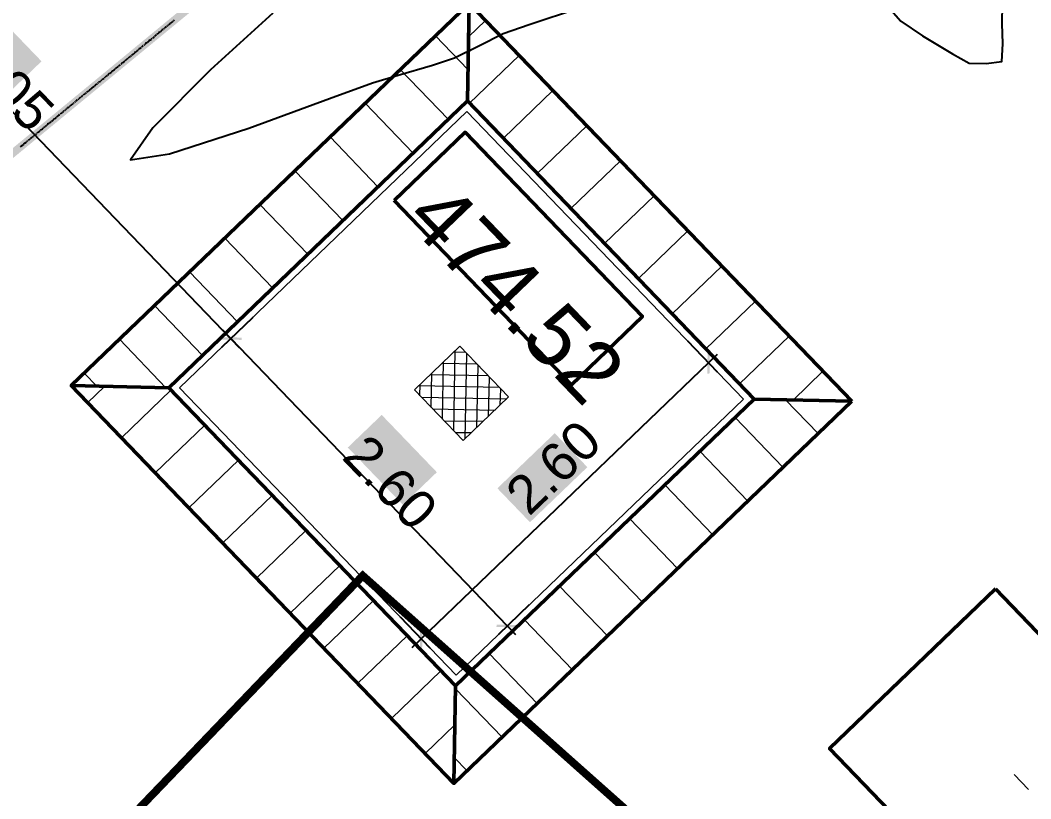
# Model space of a CAD drawing. Header units: metres. Extents: x 2687650.8 to 2687727.1, y 1234407.3 to 1234484.3.
# Drawn here: x 2687674.6 to 2687681.19, y 1234446.2 to 1234451.28 of the extents above; entities that cross this region are included whole.
import ezdxf

# ---------------------------------------------------------------- set-up
doc = ezdxf.new("R2010")
doc.units = ezdxf.units.M
for name, color, linetype in [('PDF_0', 7, 'Continuous'), ('PDF_A-KOTEN', 7, 'Continuous'), ('PDF_A__BEML', 7, 'Continuous'), ('PDF_AV_01211-Bobe-Gebaeude', 7, 'Continuous'), ('PDF_E_BETON', 7, 'Continuous'), ('PDF_S_1_ACHSEN', 7, 'Continuous'), ('PDF_Text', 7, 'Continuous')]:
    doc.layers.add(name, color=color, linetype=linetype)
for name, color, linetype, true_color in [('PDF_016_0Raumstempel-RAUM-ZONE Kontur', 7, 'Continuous', 0x7f7f7f), ('PDF_211_Korrex.211 Bauteilschraffuren', 7, 'Continuous', 0x7f7f7f), ('PDF_3D_Kurven-Nebenhoehen', 7, 'Continuous', 0xdda500), ('PDF_AV_01234-Bobe-Gartenanlage', 7, 'Continuous', 0xfdfdfd)]:
    doc.layers.add(name, color=color, linetype=linetype, true_color=true_color)
doc.styles.add('PDF Arial', font='arial.ttf')

# ---------------------------------------------------------------- blocks, each defined once
blk = doc.blocks.new('A$C1c84ec86')
at = {"layer": 'PDF_0', "transparency": 33554559}
for points in [[(2279.69, 1735.27), (2280.75, 1736.33), (2270.8, 1746.28), (2269.74, 1745.22)], [(2043.47, 1521.7), (2053.41, 1531.65), (2052.36, 1532.71), (2042.41, 1522.76)], [(2302.55, 1522.76), (2303.61, 1521.7), (2313.56, 1531.65), (2312.5, 1532.71)], [(2270.8, 1486.35), (2269.74, 1485.29), (2279.69, 1475.34), (2280.75, 1476.4)]]:
    blk.add_hatch(color=256, dxfattribs=at).paths.add_polyline_path(points)
at = {"layer": 'PDF_A__BEML', "true_color": 0xffffff, "transparency": 33554559}
for points in [[(2238.84, 1584.78), (2269.53, 1584.78), (2269.53, 1636.64), (2238.84, 1636.64)], [(1771.47, 1563.61), (1771.47, 1532.92), (1832.01, 1532.92), (1832.01, 1563.61)], [(2152.05, 1563.61), (2152.05, 1532.92), (2203.91, 1532.92), (2203.91, 1563.61)]]:
    blk.add_hatch(color=7, dxfattribs=at).paths.add_polyline_path(points)
at = {"layer": 'PDF_AV_01211-Bobe-Gebaeude', "transparency": 33554559}
blk.add_hatch(color=256, dxfattribs=at).paths.add_polyline_path([(1820.15, 993.16), (1825.23, 992.73), (1917.52, 2195.66), (1912.02, 2191)])
at = {"layer": 'PDF_016_0Raumstempel-RAUM-ZONE Kontur', "lineweight": 18}
blk.add_lwpolyline([(2155.02, 1631.34), (2200.95, 1631.34), (2200.95, 1590.28), (2155.02, 1590.28)], close=True, dxfattribs=at)
at = {"layer": 'PDF_211_Korrex.211 Bauteilschraffuren', "lineweight": 18}
for points in [[(2155.02, 1626.05), (2160.31, 1631.34)], [(2155.02, 1615.47), (2170.89, 1631.34)], [(2155.02, 1604.88), (2181.48, 1631.34)], [(2155.02, 1594.3), (2192.06, 1631.34)], [(2161.58, 1590.28), (2200.95, 1629.65)], [(2200.95, 1591.97), (2161.79, 1631.34)], [(2200.95, 1602.56), (2172.37, 1631.34)], [(2200.95, 1613.14), (2182.96, 1631.34)], [(2200.95, 1623.72), (2193.54, 1631.34)], [(2192.06, 1590.28), (2155.02, 1627.32)], [(2181.48, 1590.28), (2155.02, 1616.74)], [(2172.16, 1590.28), (2200.95, 1619.07)], [(2182.96, 1590.28), (2200.95, 1608.48)], [(2170.89, 1590.28), (2155.02, 1606.15)], [(2160.31, 1590.28), (2155.02, 1595.57)], [(2193.54, 1590.28), (2200.95, 1597.9)]]:
    blk.add_lwpolyline(points, dxfattribs=at)
blk.add_lwpolyline([(2200.95, 1590.28), (2200.95, 1631.34), (2155.02, 1631.34), (2155.02, 1590.28)], close=True, dxfattribs=at)
at = {"layer": 'PDF_3D_Kurven-Nebenhoehen', "lineweight": 25}
for points in [[(1913.92, 1694.21), (1912.44, 1639.18), (1913.5, 1585.83), (1918.58, 1560.86), (1933.4, 1582.02), (1957.1, 1630.92), (1979.75, 1682.14), (1991.61, 1709.45), (1999.65, 1724.9), (2010.45, 1745.65), (2017.01, 1759.19), (2022.3, 1776.13), (2027.59, 1793.06), (2035, 1809.36), (2050.03, 1840.69)], [(2177.03, 1986.95), (2201.37, 1985.68), (2218.09, 1989.28), (2240.11, 1995.21), (2251.96, 1998.8), (2260, 2006.64), (2266.14, 2014.89), (2258.1, 2023.36), (2248.36, 2032.25), (2239.47, 2041.14)]]:
    blk.add_lwpolyline(points, dxfattribs=at)
at = {"layer": 'PDF_A-KOTEN', "lineweight": 50}
blk.add_lwpolyline([(2056.8, 1666.48), (2056.8, 1730.62), (2223.6, 1730.62), (2223.6, 1666.48)], close=True, dxfattribs=at)
at = {"layer": 'PDF_A__BEML', "lineweight": 25}
for points in [[(2275.25, 1472.8), (2275.25, 1748.82)], [(2255.35, 1740.78), (2283.29, 1740.78)], [(2308.05, 1547.1), (2308.05, 1519.16)], [(1619.49, 1527.2), (2055.95, 1527.2)], [(2040.08, 1527.2), (2315.89, 1527.2)], [(2255.35, 1480.85), (2283.29, 1480.85)]]:
    blk.add_lwpolyline(points, dxfattribs=at)
blk.add_lwpolyline([(2047.91, 1519.16), (2047.91, 1547.1)], close=True, dxfattribs=at)
at = {"layer": 'PDF_AV_01211-Bobe-Gebaeude', "lineweight": 0, "const_width": 5.09}
blk.add_lwpolyline([(2642.28, 1209.17), (2629.9, 1514.08), (2219.05, 1482.01), (2230.69, 1192.23), (1979.96, 1181.97), (1981.02, 1154.03), (1996.16, 1154.66), (2019.86, 526), (2669.48, 547.91), (2667.89, 588.13), (2643.66, 1178.9)], dxfattribs=at)
at = {"layer": 'PDF_AV_01234-Bobe-Gartenanlage', "lineweight": 25}
for points in [[(1872.44, 1640.87), (1872.22, 1640.02)], [(1872.65, 1643.62), (1872.44, 1642.77)], [(1872.44, 1642.56), (1872.44, 1641.93)], [(1872.44, 1641.72), (1872.44, 1641.08)], [(1872.65, 1644.47), (1872.65, 1643.83)], [(1872.01, 1635.15), (1871.8, 1634.52)], [(1871.8, 1634.31), (1871.8, 1633.67)], [(1872.22, 1637.91), (1872.01, 1637.27)], [(1872.01, 1637.06), (1872.01, 1636.42)], [(1872.01, 1636.21), (1872.01, 1635.37)], [(1872.22, 1639.81), (1872.22, 1639.18)], [(1872.22, 1638.96), (1872.22, 1638.33)], [(1871.59, 1629.65), (1871.38, 1629.02)], [(1871.38, 1628.8), (1871.38, 1627.96)], [(1871.38, 1627.75), (1871.38, 1627.11)], [(1871.8, 1632.4), (1871.59, 1631.77)], [(1871.59, 1631.56), (1871.59, 1630.71)], [(1871.59, 1630.5), (1871.59, 1629.86)], [(1871.8, 1633.46), (1871.8, 1632.61)], [(1870.95, 1621.4), (1870.74, 1620.55)], [(1871.17, 1624.15), (1870.95, 1623.3)], [(1870.95, 1623.09), (1870.95, 1622.45)], [(1870.95, 1622.24), (1870.95, 1621.61)], [(1871.38, 1626.9), (1871.17, 1626.26)], [(1871.17, 1625.84), (1871.17, 1625.21)], [(1871.17, 1624.99), (1871.17, 1624.36)], [(1870.53, 1615.68), (1870.32, 1615.05)], [(1870.32, 1614.83), (1870.32, 1614.2)], [(1870.74, 1618.43), (1870.53, 1617.8)], [(1870.53, 1617.59), (1870.53, 1616.95)], [(1870.53, 1616.74), (1870.53, 1615.89)], [(1870.74, 1620.34), (1870.74, 1619.7)], [(1870.74, 1619.49), (1870.74, 1618.86)], [(1870.11, 1610.18), (1869.9, 1609.54)], [(1869.9, 1609.33), (1869.9, 1608.48)], [(1869.9, 1608.27), (1869.9, 1607.64)], [(1870.32, 1612.93), (1870.11, 1612.29)], [(1870.11, 1612.08), (1870.11, 1611.24)], [(1870.11, 1611.02), (1870.11, 1610.39)], [(1870.32, 1613.99), (1870.32, 1613.14)], [(1869.47, 1601.92), (1869.26, 1601.07)], [(1869.68, 1604.67), (1869.47, 1603.83)], [(1869.47, 1603.61), (1869.47, 1602.98)], [(1869.47, 1602.77), (1869.47, 1602.13)], [(1869.9, 1607.43), (1869.68, 1606.79)], [(1869.68, 1606.37), (1869.68, 1605.73)], [(1869.68, 1605.52), (1869.68, 1604.88)], [(1869.05, 1596.21), (1868.84, 1595.57)], [(1868.84, 1595.36), (1868.84, 1594.72)], [(1869.26, 1598.96), (1869.05, 1598.32)], [(1869.05, 1598.11), (1869.05, 1597.48)], [(1869.05, 1597.26), (1869.05, 1596.42)], [(1869.26, 1600.86), (1869.26, 1600.23)], [(1869.26, 1600.02), (1869.26, 1599.38)], [(1868.63, 1590.7), (1868.41, 1590.07)], [(1868.41, 1589.86), (1868.41, 1589.01)], [(1868.41, 1588.8), (1868.41, 1588.16)], [(1868.84, 1593.45), (1868.63, 1592.82)], [(1868.63, 1592.61), (1868.63, 1591.76)], [(1868.63, 1591.55), (1868.63, 1590.91)], [(1868.84, 1594.51), (1868.84, 1593.67)], [(1867.99, 1582.45), (1867.78, 1581.6)], [(1867.78, 1581.39), (1867.78, 1580.75)], [(1868.2, 1585.2), (1867.99, 1584.35)], [(1867.99, 1584.14), (1867.99, 1583.51)], [(1867.99, 1583.29), (1867.99, 1582.66)], [(1868.41, 1587.95), (1868.2, 1587.32)], [(1868.2, 1586.89), (1868.2, 1586.26)], [(1868.2, 1586.05), (1868.2, 1585.41)], [(1867.57, 1576.73), (1867.36, 1576.1)], [(1867.36, 1575.89), (1867.36, 1575.25)], [(1867.36, 1575.04), (1867.36, 1574.19)], [(1867.78, 1579.48), (1867.57, 1578.85)], [(1867.57, 1578.64), (1867.57, 1578)], [(1867.57, 1577.79), (1867.57, 1576.94)], [(1867.78, 1580.54), (1867.78, 1579.91)], [(1866.72, 1568.48), (1866.72, 1567.84)], [(1866.93, 1571.23), (1866.93, 1570.59)], [(1866.93, 1570.38), (1866.93, 1569.54)], [(1866.93, 1569.32), (1866.93, 1568.69)], [(1867.14, 1573.98), (1867.14, 1573.35)], [(1867.14, 1573.13), (1867.14, 1572.29)], [(1867.14, 1572.08), (1867.14, 1571.44)], [(1866.3, 1562.97), (1866.3, 1562.13)], [(1866.3, 1561.92), (1866.3, 1561.28)], [(1866.51, 1565.73), (1866.51, 1564.88)], [(1866.51, 1564.67), (1866.51, 1564.03)], [(1866.51, 1563.82), (1866.51, 1563.19)], [(1866.72, 1567.42), (1866.72, 1566.78)], [(1866.72, 1566.57), (1866.72, 1565.94)], [(1865.87, 1557.26), (1865.87, 1556.62)], [(1865.87, 1556.41), (1865.87, 1555.78)], [(1865.87, 1555.57), (1865.87, 1554.72)], [(1866.09, 1560.01), (1866.09, 1559.38)], [(1866.09, 1559.16), (1866.09, 1558.53)], [(1866.09, 1558.32), (1866.09, 1557.47)], [(1866.3, 1561.07), (1866.3, 1560.43)], [(1865.24, 1549), (1865.24, 1548.37)], [(1865.45, 1551.76), (1865.45, 1551.12)], [(1865.45, 1550.91), (1865.45, 1550.06)], [(1865.45, 1549.85), (1865.45, 1549.22)], [(1865.66, 1554.51), (1865.66, 1553.87)], [(1865.66, 1553.66), (1865.66, 1552.81)], [(1865.66, 1552.6), (1865.66, 1551.97)], [(1865.03, 1544.35), (1864.82, 1543.71)], [(1864.82, 1543.5), (1864.82, 1542.65)], [(1864.82, 1542.44), (1864.82, 1541.81)], [(1865.24, 1547.1), (1865.03, 1546.46)], [(1865.03, 1546.25), (1865.03, 1545.41)], [(1865.03, 1545.19), (1865.03, 1544.56)], [(1865.24, 1547.95), (1865.24, 1547.31)], [(1864.39, 1536.09), (1864.18, 1535.25)], [(1864.6, 1538.84), (1864.39, 1538)], [(1864.39, 1537.79), (1864.39, 1537.15)], [(1864.39, 1536.94), (1864.39, 1536.3)], [(1864.82, 1541.6), (1864.6, 1540.96)], [(1864.6, 1540.54), (1864.6, 1539.9)], [(1864.6, 1539.69), (1864.6, 1539.06)], [(1863.97, 1530.38), (1863.76, 1529.74)], [(1863.76, 1529.53), (1863.76, 1528.9)], [(1864.18, 1533.13), (1863.97, 1532.49)], [(1863.97, 1532.28), (1863.97, 1531.65)], [(1863.97, 1531.44), (1863.97, 1530.59)], [(1864.18, 1535.03), (1864.18, 1534.4)], [(1864.18, 1534.19), (1864.18, 1533.34)], [(1863.33, 1522.12), (1863.12, 1521.49)], [(1863.55, 1524.87), (1863.33, 1524.24)], [(1863.33, 1524.03), (1863.33, 1523.18)], [(1863.33, 1522.97), (1863.33, 1522.33)], [(1863.76, 1527.63), (1863.55, 1526.99)], [(1863.55, 1526.78), (1863.55, 1525.93)], [(1863.55, 1525.72), (1863.55, 1525.09)], [(1863.76, 1528.47), (1863.76, 1527.84)], [(1862.91, 1516.62), (1862.7, 1515.77)], [(1862.7, 1515.56), (1862.7, 1514.93)], [(1863.12, 1519.37), (1862.91, 1518.52)], [(1862.91, 1518.31), (1862.91, 1517.68)], [(1862.91, 1517.47), (1862.91, 1516.83)], [(1863.12, 1521.06), (1863.12, 1520.43)], [(1863.12, 1520.22), (1863.12, 1519.58)], [(2394.84, 1495.66), (2395.69, 1495.87)], [(2395.9, 1495.87), (2396.53, 1495.87)], [(2396.74, 1495.87), (2397.59, 1495.87)], [(2397.8, 1495.87), (2398.44, 1496.09)], [(2398.65, 1496.09), (2399.28, 1496.09)], [(2399.5, 1496.09), (2400.34, 1496.09)], [(2400.55, 1496.09), (2401.19, 1496.3)], [(2401.4, 1496.3), (2402.04, 1496.3)], [(2402.25, 1496.3), (2403.09, 1496.3)], [(2403.31, 1496.3), (2403.94, 1496.51)], [(2404.15, 1496.51), (2405, 1496.51)], [(2405.21, 1496.51), (2405.85, 1496.51)], [(2406.06, 1496.51), (2406.69, 1496.72)], [(2406.9, 1496.72), (2407.75, 1496.72)], [(2407.96, 1496.72), (2408.6, 1496.72)], [(2408.81, 1496.72), (2409.44, 1496.93)], [(2409.87, 1496.93), (2410.5, 1496.93)], [(2410.71, 1496.93), (2411.35, 1496.93)], [(2411.56, 1496.93), (2412.41, 1497.14)], [(2412.62, 1497.14), (2413.25, 1497.14)], [(2413.47, 1497.14), (2414.1, 1497.14)], [(2414.31, 1497.14), (2415.16, 1497.36)], [(2415.37, 1497.36), (2416.01, 1497.36)], [(2416.22, 1497.36), (2416.85, 1497.36)], [(2417.28, 1497.36), (2417.91, 1497.57)], [(2418.12, 1497.57), (2418.76, 1497.57)], [(2418.97, 1497.57), (2419.82, 1497.57)], [(2420.03, 1497.78), (2420.66, 1497.78)], [(2420.87, 1497.78), (2421.51, 1497.78)], [(2421.72, 1497.78), (2422.57, 1497.78)], [(2422.78, 1497.99), (2423.41, 1497.99)], [(2423.63, 1497.99), (2424.47, 1497.99)], [(2424.68, 1497.99), (2425.32, 1497.99)], [(2425.53, 1498.2), (2426.17, 1498.2)], [(2426.38, 1498.2), (2427.22, 1498.2)], [(2427.44, 1498.2), (2428.07, 1498.41)], [(2428.28, 1498.41), (2428.92, 1498.41)], [(2429.34, 1498.41), (2429.98, 1498.41)], [(2430.19, 1498.41), (2430.82, 1498.63)], [(2431.03, 1498.63), (2431.88, 1498.63)], [(2432.09, 1498.63), (2432.73, 1498.63)], [(2432.94, 1498.63), (2433.57, 1498.84)], [(2433.79, 1498.84), (2434.63, 1498.84)], [(2434.84, 1498.84), (2435.48, 1498.84)], [(2435.69, 1498.84), (2436.33, 1499.05)], [(2436.75, 1499.05), (2437.38, 1499.05)], [(2311.44, 1489.31), (2312.29, 1489.31)], [(2312.5, 1489.31), (2313.13, 1489.31)], [(2313.35, 1489.31), (2313.98, 1489.31)], [(2314.19, 1489.52), (2315.04, 1489.52)], [(2315.25, 1489.52), (2315.89, 1489.52)], [(2316.1, 1489.52), (2316.73, 1489.52)], [(2316.94, 1489.74), (2317.79, 1489.74)], [(2318, 1489.74), (2318.64, 1489.74)], [(2318.85, 1489.74), (2319.7, 1489.74)], [(2319.91, 1489.95), (2320.54, 1489.95)], [(2320.75, 1489.95), (2321.39, 1489.95)], [(2321.6, 1489.95), (2322.45, 1490.16)], [(2322.66, 1490.16), (2323.29, 1490.16)], [(2323.51, 1490.16), (2324.14, 1490.16)], [(2324.56, 1490.16), (2325.2, 1490.37)], [(2325.41, 1490.37), (2326.05, 1490.37)], [(2326.26, 1490.37), (2327.1, 1490.37)], [(2327.32, 1490.37), (2327.95, 1490.58)], [(2328.16, 1490.58), (2328.8, 1490.58)], [(2329.01, 1490.58), (2329.86, 1490.58)], [(2330.07, 1490.58), (2330.7, 1490.79)], [(2330.91, 1490.79), (2331.55, 1490.79)], [(2331.97, 1490.79), (2332.61, 1490.79)], [(2332.82, 1490.79), (2333.45, 1491.01)], [(2333.67, 1491.01), (2334.51, 1491.01)], [(2334.72, 1491.01), (2335.36, 1491.01)], [(2335.57, 1491.01), (2336.21, 1491.22)], [(2336.42, 1491.22), (2337.26, 1491.22)], [(2337.48, 1491.22), (2338.11, 1491.22)], [(2338.32, 1491.22), (2339.17, 1491.43)], [(2339.38, 1491.43), (2340.02, 1491.43)], [(2340.23, 1491.43), (2340.86, 1491.43)], [(2341.07, 1491.43), (2341.92, 1491.64)], [(2342.13, 1491.64), (2342.77, 1491.64)], [(2342.98, 1491.64), (2343.61, 1491.64)], [(2344.04, 1491.64), (2344.67, 1491.85)], [(2344.88, 1491.85), (2345.52, 1491.85)], [(2345.73, 1491.85), (2346.58, 1491.85)], [(2346.79, 1491.85), (2347.42, 1492.06)], [(2347.64, 1492.06), (2348.27, 1492.06)], [(2348.48, 1492.06), (2349.33, 1492.06)], [(2349.54, 1492.28), (2350.18, 1492.28)], [(2350.39, 1492.28), (2351.02, 1492.28)], [(2351.45, 1492.28), (2352.08, 1492.28)], [(2352.29, 1492.49), (2352.93, 1492.49)], [(2353.14, 1492.49), (2353.99, 1492.49)], [(2354.2, 1492.49), (2354.83, 1492.49)], [(2355.04, 1492.7), (2355.68, 1492.7)], [(2355.89, 1492.7), (2356.74, 1492.7)], [(2356.95, 1492.7), (2357.58, 1492.91)], [(2357.8, 1492.91), (2358.64, 1492.91)], [(2358.85, 1492.91), (2359.49, 1492.91)], [(2359.7, 1492.91), (2360.34, 1493.12)], [(2360.55, 1493.12), (2361.39, 1493.12)], [(2361.61, 1493.12), (2362.24, 1493.12)], [(2362.45, 1493.12), (2363.09, 1493.33)], [(2363.51, 1493.33), (2364.15, 1493.33)], [(2364.36, 1493.33), (2364.99, 1493.33)], [(2365.21, 1493.33), (2366.05, 1493.55)], [(2366.26, 1493.55), (2366.9, 1493.55)], [(2367.11, 1493.55), (2367.75, 1493.55)], [(2367.96, 1493.55), (2368.8, 1493.76)], [(2369.02, 1493.76), (2369.65, 1493.76)], [(2369.86, 1493.76), (2370.5, 1493.76)], [(2370.92, 1493.76), (2371.56, 1493.97)], [(2371.77, 1493.97), (2372.4, 1493.97)], [(2372.61, 1493.97), (2373.46, 1493.97)], [(2373.67, 1493.97), (2374.31, 1494.18)], [(2374.52, 1494.18), (2375.15, 1494.18)], [(2375.37, 1494.18), (2376.21, 1494.18)], [(2376.42, 1494.18), (2377.06, 1494.39)], [(2377.27, 1494.39), (2378.12, 1494.39)], [(2378.33, 1494.39), (2378.96, 1494.39)], [(2379.18, 1494.39), (2379.81, 1494.6)], [(2380.02, 1494.6), (2380.87, 1494.6)], [(2381.08, 1494.6), (2381.72, 1494.6)], [(2381.93, 1494.6), (2382.56, 1494.82)], [(2382.99, 1494.82), (2383.62, 1494.82)], [(2383.83, 1494.82), (2384.47, 1494.82)], [(2384.68, 1495.03), (2385.53, 1495.03)], [(2385.74, 1495.03), (2386.37, 1495.03)], [(2386.58, 1495.03), (2387.22, 1495.03)], [(2387.43, 1495.24), (2388.28, 1495.24)], [(2388.49, 1495.24), (2389.12, 1495.24)], [(2389.34, 1495.24), (2389.97, 1495.24)], [(2390.39, 1495.45), (2391.03, 1495.45)], [(2391.24, 1495.45), (2391.88, 1495.45)], [(2392.09, 1495.45), (2392.93, 1495.66)], [(2393.15, 1495.66), (2393.78, 1495.66)], [(2393.99, 1495.66), (2394.63, 1495.66)], [(2227.2, 1482.54), (2227.83, 1482.75)], [(2228.04, 1482.75), (2228.68, 1482.75)], [(2228.89, 1482.75), (2229.74, 1482.75)], [(2229.95, 1482.75), (2230.58, 1482.96)], [(2230.79, 1482.96), (2231.43, 1482.96)], [(2231.64, 1482.96), (2232.49, 1482.96)], [(2232.7, 1482.96), (2233.33, 1483.17)], [(2233.55, 1483.17), (2234.39, 1483.17)], [(2234.6, 1483.17), (2235.24, 1483.17)], [(2235.45, 1483.17), (2236.09, 1483.39)], [(2236.3, 1483.39), (2237.14, 1483.39)], [(2237.36, 1483.39), (2237.99, 1483.39)], [(2238.2, 1483.39), (2238.84, 1483.6)], [(2239.26, 1483.6), (2239.9, 1483.6)], [(2240.11, 1483.6), (2240.74, 1483.6)], [(2240.95, 1483.81), (2241.8, 1483.81)], [(2242.01, 1483.81), (2242.65, 1483.81)], [(2242.86, 1483.81), (2243.49, 1483.81)], [(2243.71, 1484.02), (2244.55, 1484.02)], [(2244.76, 1484.02), (2245.4, 1484.02)], [(2245.61, 1484.02), (2246.25, 1484.02)], [(2246.67, 1484.23), (2247.3, 1484.23)], [(2247.52, 1484.23), (2248.15, 1484.23)], [(2248.36, 1484.23), (2249.21, 1484.44)], [(2249.42, 1484.44), (2250.06, 1484.44)], [(2250.27, 1484.44), (2250.9, 1484.44)], [(2251.11, 1484.44), (2251.96, 1484.66)], [(2252.17, 1484.66), (2252.81, 1484.66)], [(2253.02, 1484.66), (2253.87, 1484.66)], [(2254.08, 1484.66), (2254.71, 1484.87)], [(2254.92, 1484.87), (2255.56, 1484.87)], [(2255.77, 1484.87), (2256.62, 1484.87)], [(2256.83, 1484.87), (2257.46, 1485.08)], [(2257.68, 1485.08), (2258.31, 1485.08)], [(2258.73, 1485.08), (2259.37, 1485.08)], [(2259.58, 1485.08), (2260.22, 1485.29)], [(2260.43, 1485.29), (2261.27, 1485.29)], [(2261.49, 1485.29), (2262.12, 1485.29)], [(2262.33, 1485.29), (2262.97, 1485.5)], [(2263.18, 1485.5), (2264.03, 1485.5)], [(2264.24, 1485.5), (2264.87, 1485.5)], [(2265.08, 1485.5), (2265.72, 1485.71)], [(2266.14, 1485.71), (2266.78, 1485.71)], [(2266.99, 1485.71), (2267.62, 1485.71)], [(2267.84, 1485.71), (2268.68, 1485.93)], [(2268.9, 1485.93), (2269.53, 1485.93)], [(2269.74, 1485.93), (2270.38, 1485.93)], [(2270.59, 1485.93), (2271.44, 1486.14)], [(2271.65, 1486.14), (2272.28, 1486.14)], [(2272.49, 1486.14), (2273.34, 1486.14)], [(2273.55, 1486.14), (2274.19, 1486.35)], [(2274.4, 1486.35), (2275.03, 1486.35)], [(2275.25, 1486.35), (2276.09, 1486.35)], [(2276.3, 1486.56), (2276.94, 1486.56)], [(2277.15, 1486.56), (2277.79, 1486.56)], [(2278.21, 1486.56), (2278.84, 1486.56)], [(2279.06, 1486.77), (2279.69, 1486.77)], [(2279.9, 1486.77), (2280.75, 1486.77)], [(2280.96, 1486.77), (2281.6, 1486.77)], [(2281.81, 1486.98), (2282.44, 1486.98)], [(2282.65, 1486.98), (2283.5, 1486.98)], [(2283.71, 1486.98), (2284.35, 1487.2)], [(2284.56, 1487.2), (2285.19, 1487.2)], [(2285.62, 1487.2), (2286.25, 1487.2)], [(2286.46, 1487.2), (2287.1, 1487.41)], [(2287.31, 1487.41), (2288.16, 1487.41)], [(2288.37, 1487.41), (2289, 1487.41)], [(2289.22, 1487.41), (2289.85, 1487.62)], [(2290.06, 1487.62), (2290.91, 1487.62)], [(2291.12, 1487.62), (2291.76, 1487.62)], [(2291.97, 1487.62), (2292.81, 1487.83)], [(2293.03, 1487.83), (2293.66, 1487.83)], [(2293.87, 1487.83), (2294.51, 1487.83)], [(2294.72, 1487.83), (2295.57, 1488.04)], [(2295.78, 1488.04), (2296.41, 1488.04)], [(2296.62, 1488.04), (2297.26, 1488.04)], [(2297.47, 1488.04), (2298.32, 1488.25)], [(2298.53, 1488.25), (2299.16, 1488.25)], [(2299.38, 1488.25), (2300.22, 1488.25)], [(2300.43, 1488.25), (2301.07, 1488.47)], [(2301.28, 1488.47), (2301.92, 1488.47)], [(2302.13, 1488.47), (2302.97, 1488.47)], [(2303.19, 1488.47), (2303.82, 1488.68)], [(2304.03, 1488.68), (2304.67, 1488.68)], [(2305.09, 1488.68), (2305.73, 1488.68)], [(2305.94, 1488.68), (2306.57, 1488.89)], [(2306.78, 1488.89), (2307.63, 1488.89)], [(2307.84, 1488.89), (2308.48, 1488.89)], [(2308.69, 1488.89), (2309.32, 1489.1)], [(2309.54, 1489.1), (2310.38, 1489.1)], [(2310.59, 1489.1), (2311.23, 1489.1)], [(2219.15, 1481.27), (2219.15, 1481.9), (2219.36, 1482.12)], [(2219.15, 1480.42), (2219.15, 1481.06)], [(2219.15, 1479.36), (2219.15, 1480.21)], [(2219.15, 1478.52), (2219.15, 1479.15)], [(2219.36, 1477.46), (2219.15, 1478.31)], [(2219.36, 1476.61), (2219.36, 1477.25)], [(2219.36, 1475.77), (2219.36, 1476.4)], [(2219.79, 1482.12), (2220.42, 1482.12)], [(2220.63, 1482.12), (2221.27, 1482.12)], [(2221.48, 1482.12), (2222.33, 1482.33)], [(2222.54, 1482.33), (2223.17, 1482.33)], [(2223.39, 1482.33), (2224.02, 1482.33)], [(2224.23, 1482.33), (2225.08, 1482.54)], [(2225.29, 1482.54), (2225.93, 1482.54)], [(2226.14, 1482.54), (2226.77, 1482.54)], [(2219.36, 1474.71), (2219.36, 1475.55)], [(2219.36, 1473.86), (2219.36, 1474.5)], [(2219.36, 1473.01), (2219.36, 1473.65)], [(2219.58, 1471.96), (2219.58, 1472.59)], [(2219.58, 1471.11), (2219.58, 1471.74)], [(2219.58, 1470.05), (2219.58, 1470.9)], [(2219.58, 1469.2), (2219.58, 1469.84)], [(2219.58, 1468.36), (2219.58, 1468.99)], [(2219.79, 1467.3), (2219.58, 1467.93)], [(2219.79, 1466.45), (2219.79, 1467.09)], [(2219.79, 1465.39), (2219.79, 1466.24)], [(2219.79, 1464.55), (2219.79, 1465.18)], [(2219.79, 1463.7), (2219.79, 1464.34)], [(2219.79, 1462.64), (2219.79, 1463.49)], [(2220, 1461.8), (2219.79, 1462.43)], [(2220, 1460.74), (2220, 1461.58)], [(2220, 1459.89), (2220, 1460.53)], [(2220, 1459.04), (2220, 1459.68)], [(2220, 1457.99), (2220, 1458.83)], [(2220, 1457.14), (2220, 1457.77)], [(2220.21, 1456.08), (2220.21, 1456.93)], [(2220.21, 1455.23), (2220.21, 1455.87)], [(2220.21, 1454.39), (2220.21, 1455.02)], [(2220.21, 1453.33), (2220.21, 1454.18)], [(2220.21, 1452.48), (2220.21, 1453.12)], [(2220.42, 1451.64), (2220.21, 1452.27)], [(2220.42, 1450.58), (2220.42, 1451.21)], [(2220.42, 1449.73), (2220.42, 1450.37)], [(2220.42, 1448.67), (2220.42, 1449.52)], [(2220.42, 1447.83), (2220.42, 1448.46)], [(2220.42, 1446.98), (2220.42, 1447.61)], [(2220.63, 1445.92), (2220.42, 1446.56)], [(2220.63, 1445.07), (2220.63, 1445.71)], [(2220.63, 1444.02), (2220.63, 1444.86)], [(2220.63, 1443.17), (2220.63, 1443.8)], [(2220.63, 1442.32), (2220.63, 1442.96)], [(2220.63, 1441.26), (2220.63, 1442.11)], [(2220.85, 1440.42), (2220.85, 1441.05)], [(2220.85, 1439.36), (2220.85, 1440.21)], [(2220.85, 1438.51), (2220.85, 1439.15)], [(2220.85, 1437.67), (2220.85, 1438.3)], [(2220.85, 1436.61), (2220.85, 1437.45)], [(2221.06, 1435.76), (2220.85, 1436.4)], [(2221.06, 1434.91), (2221.06, 1435.55)], [(2221.06, 1433.86), (2221.06, 1434.49)], [(2221.06, 1433.01), (2221.06, 1433.64)], [(2221.06, 1431.95), (2221.06, 1432.8)], [(2221.06, 1431.1), (2221.06, 1431.74)], [(2221.27, 1430.26), (2221.06, 1430.89)], [(2221.27, 1429.2), (2221.27, 1429.83)], [(2221.27, 1428.35), (2221.27, 1428.99)], [(2221.27, 1427.29), (2221.27, 1428.14)], [(2221.27, 1426.45), (2221.27, 1427.08)], [(2221.27, 1425.6), (2221.27, 1426.24)], [(2221.48, 1424.54), (2221.48, 1425.39)], [(2221.48, 1423.7), (2221.48, 1424.33)], [(2221.48, 1422.64), (2221.48, 1423.48)], [(2221.48, 1421.79), (2221.48, 1422.43)], [(2221.48, 1420.94), (2221.48, 1421.58)], [(2221.69, 1419.89), (2221.48, 1420.73)], [(2221.69, 1419.04), (2221.69, 1419.67)], [(2221.69, 1417.98), (2221.69, 1418.83)], [(2221.69, 1417.13), (2221.69, 1417.77)], [(2221.69, 1416.29), (2221.69, 1416.92)], [(2221.69, 1415.23), (2221.69, 1416.07)], [(2221.9, 1414.38), (2221.69, 1415.02)], [(2221.9, 1413.53), (2221.9, 1414.17)], [(2221.9, 1412.48), (2221.9, 1413.11)], [(2221.9, 1411.63), (2221.9, 1412.26)], [(2221.9, 1410.57), (2221.9, 1411.42)], [(2221.9, 1409.72), (2221.9, 1410.36)], [(2222.12, 1408.88), (2222.12, 1409.51)], [(2222.12, 1407.82), (2222.12, 1408.45)], [(2222.12, 1406.97), (2222.12, 1407.61)], [(2222.12, 1405.91), (2222.12, 1406.76)], [(2222.12, 1405.07), (2222.12, 1405.7)], [(2222.33, 1404.22), (2222.12, 1404.86)], [(2222.33, 1403.16), (2222.33, 1404.01)], [(2222.33, 1402.32), (2222.33, 1402.95)], [(2222.33, 1401.26), (2222.33, 1402.1)], [(2222.33, 1400.41), (2222.33, 1401.05)], [(2222.33, 1399.56), (2222.33, 1400.2)], [(2222.54, 1398.51), (2222.33, 1399.35)], [(2222.54, 1397.66), (2222.54, 1398.29)], [(2222.54, 1396.6), (2222.54, 1397.45)], [(2222.54, 1395.75), (2222.54, 1396.39)], [(2222.54, 1394.91), (2222.54, 1395.54)], [(2222.54, 1393.85), (2222.54, 1394.7)], [(2222.75, 1393), (2222.75, 1393.64)], [(2222.75, 1392.16), (2222.75, 1392.79)], [(2222.75, 1391.1), (2222.75, 1391.73)], [(2222.75, 1390.25), (2222.75, 1390.89)], [(2222.75, 1389.19), (2222.75, 1390.04)], [(2222.96, 1388.35), (2222.75, 1388.98)], [(2222.96, 1387.5), (2222.96, 1388.13)], [(2222.96, 1386.44), (2222.96, 1387.29)], [(2222.96, 1385.59), (2222.96, 1386.23)], [(2222.96, 1384.54), (2222.96, 1385.38)], [(2222.96, 1383.69), (2222.96, 1384.32)], [(2223.17, 1382.84), (2222.96, 1383.48)], [(2223.17, 1381.78), (2223.17, 1382.63)], [(2223.17, 1380.94), (2223.17, 1381.57)], [(2223.17, 1379.88), (2223.17, 1380.73)], [(2223.17, 1379.03), (2223.17, 1379.67)], [(2223.17, 1378.19), (2223.17, 1378.82)], [(2223.39, 1377.13), (2223.39, 1377.97)], [(2223.39, 1376.28), (2223.39, 1376.92)], [(2223.39, 1375.43), (2223.39, 1376.07)], [(2223.39, 1374.38), (2223.39, 1375.01)], [(2223.39, 1373.53), (2223.39, 1374.16)], [(2223.6, 1372.47), (2223.39, 1373.32)], [(2223.6, 1371.62), (2223.6, 1372.26)], [(2223.6, 1370.78), (2223.6, 1371.41)], [(2223.6, 1369.72), (2223.6, 1370.35)], [(2223.6, 1368.87), (2223.6, 1369.51)], [(2223.6, 1367.81), (2223.6, 1368.66)], [(2223.81, 1366.97), (2223.6, 1367.6)], [(2223.81, 1366.12), (2223.81, 1366.76)], [(2223.81, 1365.06), (2223.81, 1365.91)], [(2223.81, 1364.22), (2223.81, 1364.85)], [(2223.81, 1363.16), (2223.81, 1364)], [(2223.81, 1362.31), (2223.81, 1362.95)], [(2224.02, 1361.46), (2224.02, 1362.1)], [(2224.02, 1360.41), (2224.02, 1361.25)], [(2224.02, 1359.56), (2224.02, 1360.19)], [(2224.02, 1358.5), (2224.02, 1359.35)], [(2224.02, 1357.65), (2224.02, 1358.29)], [(2224.23, 1356.81), (2224.02, 1357.44)], [(2224.23, 1355.75), (2224.23, 1356.6)], [(2224.23, 1354.9), (2224.23, 1355.54)], [(2224.23, 1354.06), (2224.23, 1354.69)], [(2224.23, 1353), (2224.23, 1353.63)], [(2224.23, 1352.15), (2224.23, 1352.79)], [(2224.44, 1351.09), (2224.23, 1351.94)], [(2224.44, 1350.25), (2224.44, 1350.88)], [(2224.44, 1349.4), (2224.44, 1350.03)], [(2224.44, 1348.34), (2224.44, 1349.19)], [(2224.44, 1347.49), (2224.44, 1348.13)], [(2224.44, 1346.44), (2224.44, 1347.28)], [(2224.66, 1345.59), (2224.66, 1346.22)], [(2224.66, 1344.74), (2224.66, 1345.38)], [(2224.66, 1343.68), (2224.66, 1344.53)], [(2224.66, 1342.84), (2224.66, 1343.47)], [(2224.66, 1341.78), (2224.66, 1342.63)], [(2224.87, 1340.93), (2224.66, 1341.57)], [(2224.87, 1340.09), (2224.87, 1340.72)], [(2224.87, 1339.03), (2224.87, 1339.87)], [(2224.87, 1338.18), (2224.87, 1338.82)], [(2224.87, 1337.33), (2224.87, 1337.97)], [(2224.87, 1336.28), (2224.87, 1336.91)], [(2225.08, 1335.43), (2224.87, 1336.06)], [(2225.08, 1334.37), (2225.08, 1335.22)], [(2225.08, 1333.52), (2225.08, 1334.16)], [(2225.08, 1332.68), (2225.08, 1333.31)], [(2225.08, 1331.62), (2225.08, 1332.25)], [(2225.08, 1330.77), (2225.08, 1331.41)], [(2225.29, 1329.71), (2225.29, 1330.56)], [(2225.29, 1328.87), (2225.29, 1329.5)], [(2225.29, 1328.02), (2225.29, 1328.66)], [(2225.29, 1326.96), (2225.29, 1327.81)], [(2225.29, 1326.12), (2225.29, 1326.75)], [(2225.5, 1325.06), (2225.29, 1325.9)], [(2225.5, 1324.21), (2225.5, 1324.85)], [(2225.5, 1323.36), (2225.5, 1324)], [(2225.5, 1322.3), (2225.5, 1323.15)], [(2225.5, 1321.46), (2225.5, 1322.09)], [(2225.5, 1320.4), (2225.5, 1321.25)], [(2225.71, 1319.55), (2225.5, 1320.19)], [(2225.71, 1318.71), (2225.71, 1319.34)], [(2225.71, 1317.65), (2225.71, 1318.49)], [(2225.71, 1316.8), (2225.71, 1317.44)], [(2225.71, 1315.95), (2225.71, 1316.59)], [(2225.71, 1314.9), (2225.71, 1315.53)], [(2225.93, 1314.05), (2225.93, 1314.68)], [(2225.93, 1312.99), (2225.93, 1313.84)], [(2225.93, 1312.14), (2225.93, 1312.78)], [(2225.93, 1311.3), (2225.93, 1311.93)], [(2225.93, 1310.24), (2225.93, 1311.09)], [(2226.14, 1309.39), (2225.93, 1310.03)], [(2226.14, 1308.33), (2226.14, 1309.18)], [(2226.14, 1307.49), (2226.14, 1308.12)], [(2226.14, 1306.64), (2226.14, 1307.28)], [(2226.14, 1305.58), (2226.14, 1306.43)], [(2226.14, 1304.74), (2226.14, 1305.37)], [(2226.35, 1303.68), (2226.14, 1304.52)], [(2226.35, 1302.83), (2226.35, 1303.47)], [(2226.35, 1301.98), (2226.35, 1302.62)], [(2226.35, 1300.93), (2226.35, 1301.77)], [(2226.35, 1300.08), (2226.35, 1300.71)], [(2226.35, 1299.23), (2226.35, 1299.87)], [(2226.56, 1298.17), (2226.56, 1298.81)], [(2226.56, 1297.33), (2226.56, 1297.96)], [(2226.56, 1296.27), (2226.56, 1297.12)], [(2226.56, 1295.42), (2226.56, 1296.06)], [(2226.56, 1294.58), (2226.56, 1295.21)], [(2226.77, 1293.52), (2226.56, 1294.15)], [(2226.77, 1292.67), (2226.77, 1293.31)], [(2226.77, 1291.61), (2226.77, 1292.46)], [(2226.77, 1290.77), (2226.77, 1291.4)], [(2226.77, 1289.92), (2226.77, 1290.55)], [(2226.77, 1288.86), (2226.77, 1289.71)], [(2226.98, 1288.01), (2226.77, 1288.65)], [(2226.98, 1286.96), (2226.98, 1287.8)], [(2226.98, 1286.11), (2226.98, 1286.74)], [(2226.98, 1285.26), (2226.98, 1285.9)], [(2226.98, 1284.2), (2226.98, 1285.05)], [(2226.98, 1283.36), (2226.98, 1283.99)], [(2227.2, 1282.3), (2227.2, 1283.15)], [(2227.2, 1281.45), (2227.2, 1282.09)], [(2227.2, 1280.61), (2227.2, 1281.24)]]:
    blk.add_lwpolyline(points, dxfattribs=at)
at = {"layer": 'PDF_E_BETON', "lineweight": 50}
for points in [[(2358.01, 1790.73), (1997.96, 1790.73), (1997.96, 1430.89), (2358.01, 1430.89)], [(2511.26, 1773.37), (2511.26, 1623.3), (2761.24, 1623.3), (2761.24, 1773.37)], [(2312.92, 1745.86), (2043.04, 1745.86), (2043.04, 1475.77), (2312.92, 1475.77)]]:
    blk.add_lwpolyline(points, close=True, dxfattribs=at)
for points in [[(1997.96, 1790.73), (2043.04, 1745.86)], [(2312.92, 1745.86), (2358.01, 1790.73)], [(2043.04, 1475.77), (1997.96, 1430.89)], [(2312.92, 1475.77), (2358.01, 1430.89)]]:
    blk.add_lwpolyline(points, dxfattribs=at)
at = {"layer": 'PDF_E_BETON', "color": 8, "lineweight": 18, "true_color": 0x7f7f7f}
for points in [[(2013.41, 1790.73), (2013.41, 1775.28)], [(2045.16, 1790.73), (2045.16, 1745.86)], [(2076.91, 1790.73), (2076.91, 1745.86)], [(2108.66, 1790.73), (2108.66, 1745.86)], [(2140.41, 1790.73), (2140.41, 1745.86)], [(2172.16, 1790.73), (2172.16, 1745.86)], [(2203.91, 1790.73), (2203.91, 1745.86)], [(2235.66, 1790.73), (2235.66, 1745.86)], [(2267.41, 1790.73), (2267.41, 1745.86)], [(2299.16, 1790.73), (2299.16, 1745.86)], [(2330.91, 1790.73), (2330.91, 1763.64)], [(2028.44, 1760.25), (1997.96, 1760.25)], [(2358.01, 1760.25), (2327.53, 1760.25)], [(2043.04, 1728.5), (1997.96, 1728.5)], [(2358.01, 1728.5), (2312.92, 1728.5)], [(2043.04, 1696.75), (1997.96, 1696.75)], [(2358.01, 1696.75), (2312.92, 1696.75)], [(2043.04, 1665), (1997.96, 1665)], [(2358.01, 1665), (2312.92, 1665)], [(2043.04, 1633.25), (1997.96, 1633.25)], [(2358.01, 1633.25), (2312.92, 1633.25)], [(2043.04, 1601.5), (1997.96, 1601.5)], [(2358.01, 1601.5), (2312.92, 1601.5)], [(2043.04, 1569.75), (1997.96, 1569.75)], [(2358.01, 1569.75), (2312.92, 1569.75)], [(2043.04, 1538), (1997.96, 1538)], [(2358.01, 1538), (2312.92, 1538)], [(2043.04, 1506.25), (1997.96, 1506.25)], [(2358.01, 1506.25), (2312.92, 1506.25)], [(2041.77, 1474.5), (1997.96, 1474.5)], [(2045.16, 1475.77), (2045.16, 1430.89)], [(2076.91, 1475.77), (2076.91, 1430.89)], [(2108.66, 1475.77), (2108.66, 1430.89)], [(2140.41, 1475.77), (2140.41, 1430.89)], [(2172.16, 1475.77), (2172.16, 1430.89)], [(2203.91, 1475.77), (2203.91, 1430.89)], [(2235.66, 1475.77), (2235.66, 1430.89)], [(2267.41, 1475.77), (2267.41, 1430.89)], [(2299.16, 1475.77), (2299.16, 1430.89)], [(2358.01, 1474.5), (2314.19, 1474.5)], [(2330.91, 1457.77), (2330.91, 1430.89)], [(2013.41, 1446.13), (2013.41, 1430.89)], [(2010.02, 1442.75), (1997.96, 1442.75)], [(2358.01, 1442.75), (2345.94, 1442.75)]]:
    blk.add_lwpolyline(points, dxfattribs=at)
blk.add_lwpolyline([(2308.05, 1740.78), (2047.91, 1740.78), (2047.91, 1480.85), (2308.05, 1480.85)], close=True, dxfattribs=at)
at = {"layer": 'PDF_S_1_ACHSEN', "lineweight": 18}
blk.add_lwpolyline([(2620.48, 1698.23), (2606.93, 1698.23)], dxfattribs=at)
at = {"layer": 'PDF_Text', "attachment_point": 7, "style": 'PDF Arial'}
for s, insert, char_height in [('474.52', (2070.14, 1661.39), 40.002), ('4.205', (1773.8, 1524.53), 25.001), ('2.60', (2153.75, 1524.53), 25.001)]:
    blk.add_mtext(s, dxfattribs=dict(at, insert=insert, char_height=char_height))
at = {"layer": 'PDF_Text', "insert": (2266.98, 1586.68), "char_height": 25.001, "attachment_point": 7, "rotation": 90, "style": 'PDF Arial'}
blk.add_mtext('2.60', dxfattribs=at)

msp = doc.modelspace()

# ---------------------------------------------------------------- block references
at = {"xscale": 0.01, "yscale": 0.01, "zscale": 0.01, "rotation": 313.8734409291175}
msp.add_blockref('A$C1c84ec86', (2687650.7677, 1234453.3784), dxfattribs=at)

doc.saveas('drawing.dxf')
